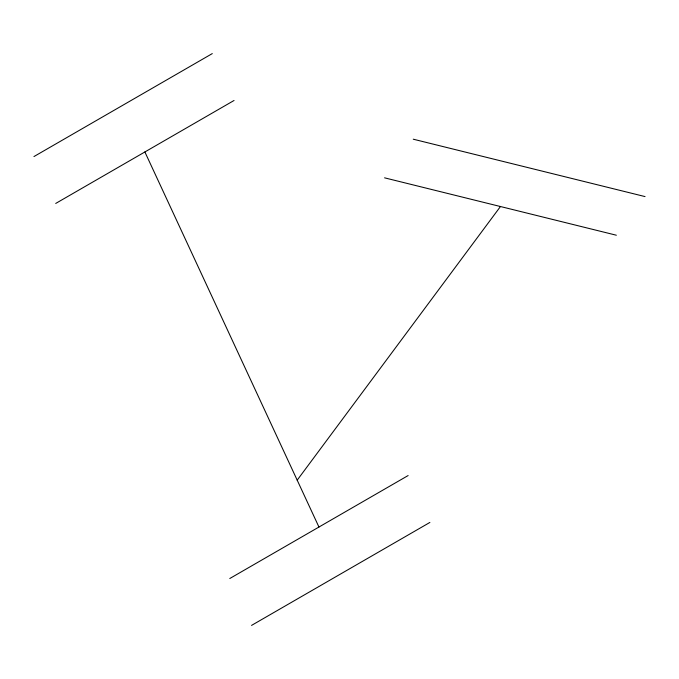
<?xml version="1.0" encoding="UTF-8"?>
<svg xmlns="http://www.w3.org/2000/svg" width="679" height="679" viewBox="0 0 679 679"><rect width="100%" height="100%" fill="white"/><g stroke="black" fill="none" stroke-linecap="round" stroke-linejoin="round"><path stroke-width="1.02" d="M297.198 480.155L500.457 206.526M33.95 156.56L212.289 53.599M55.712 203.445L234.051 100.484M229.782 578.516L408.121 475.555M251.544 625.401L429.883 522.44M413.256 139.195L645.05 196.587M384.56 177.83L616.354 235.223M144.882 151.96L318.952 527.04"/></g></svg>
